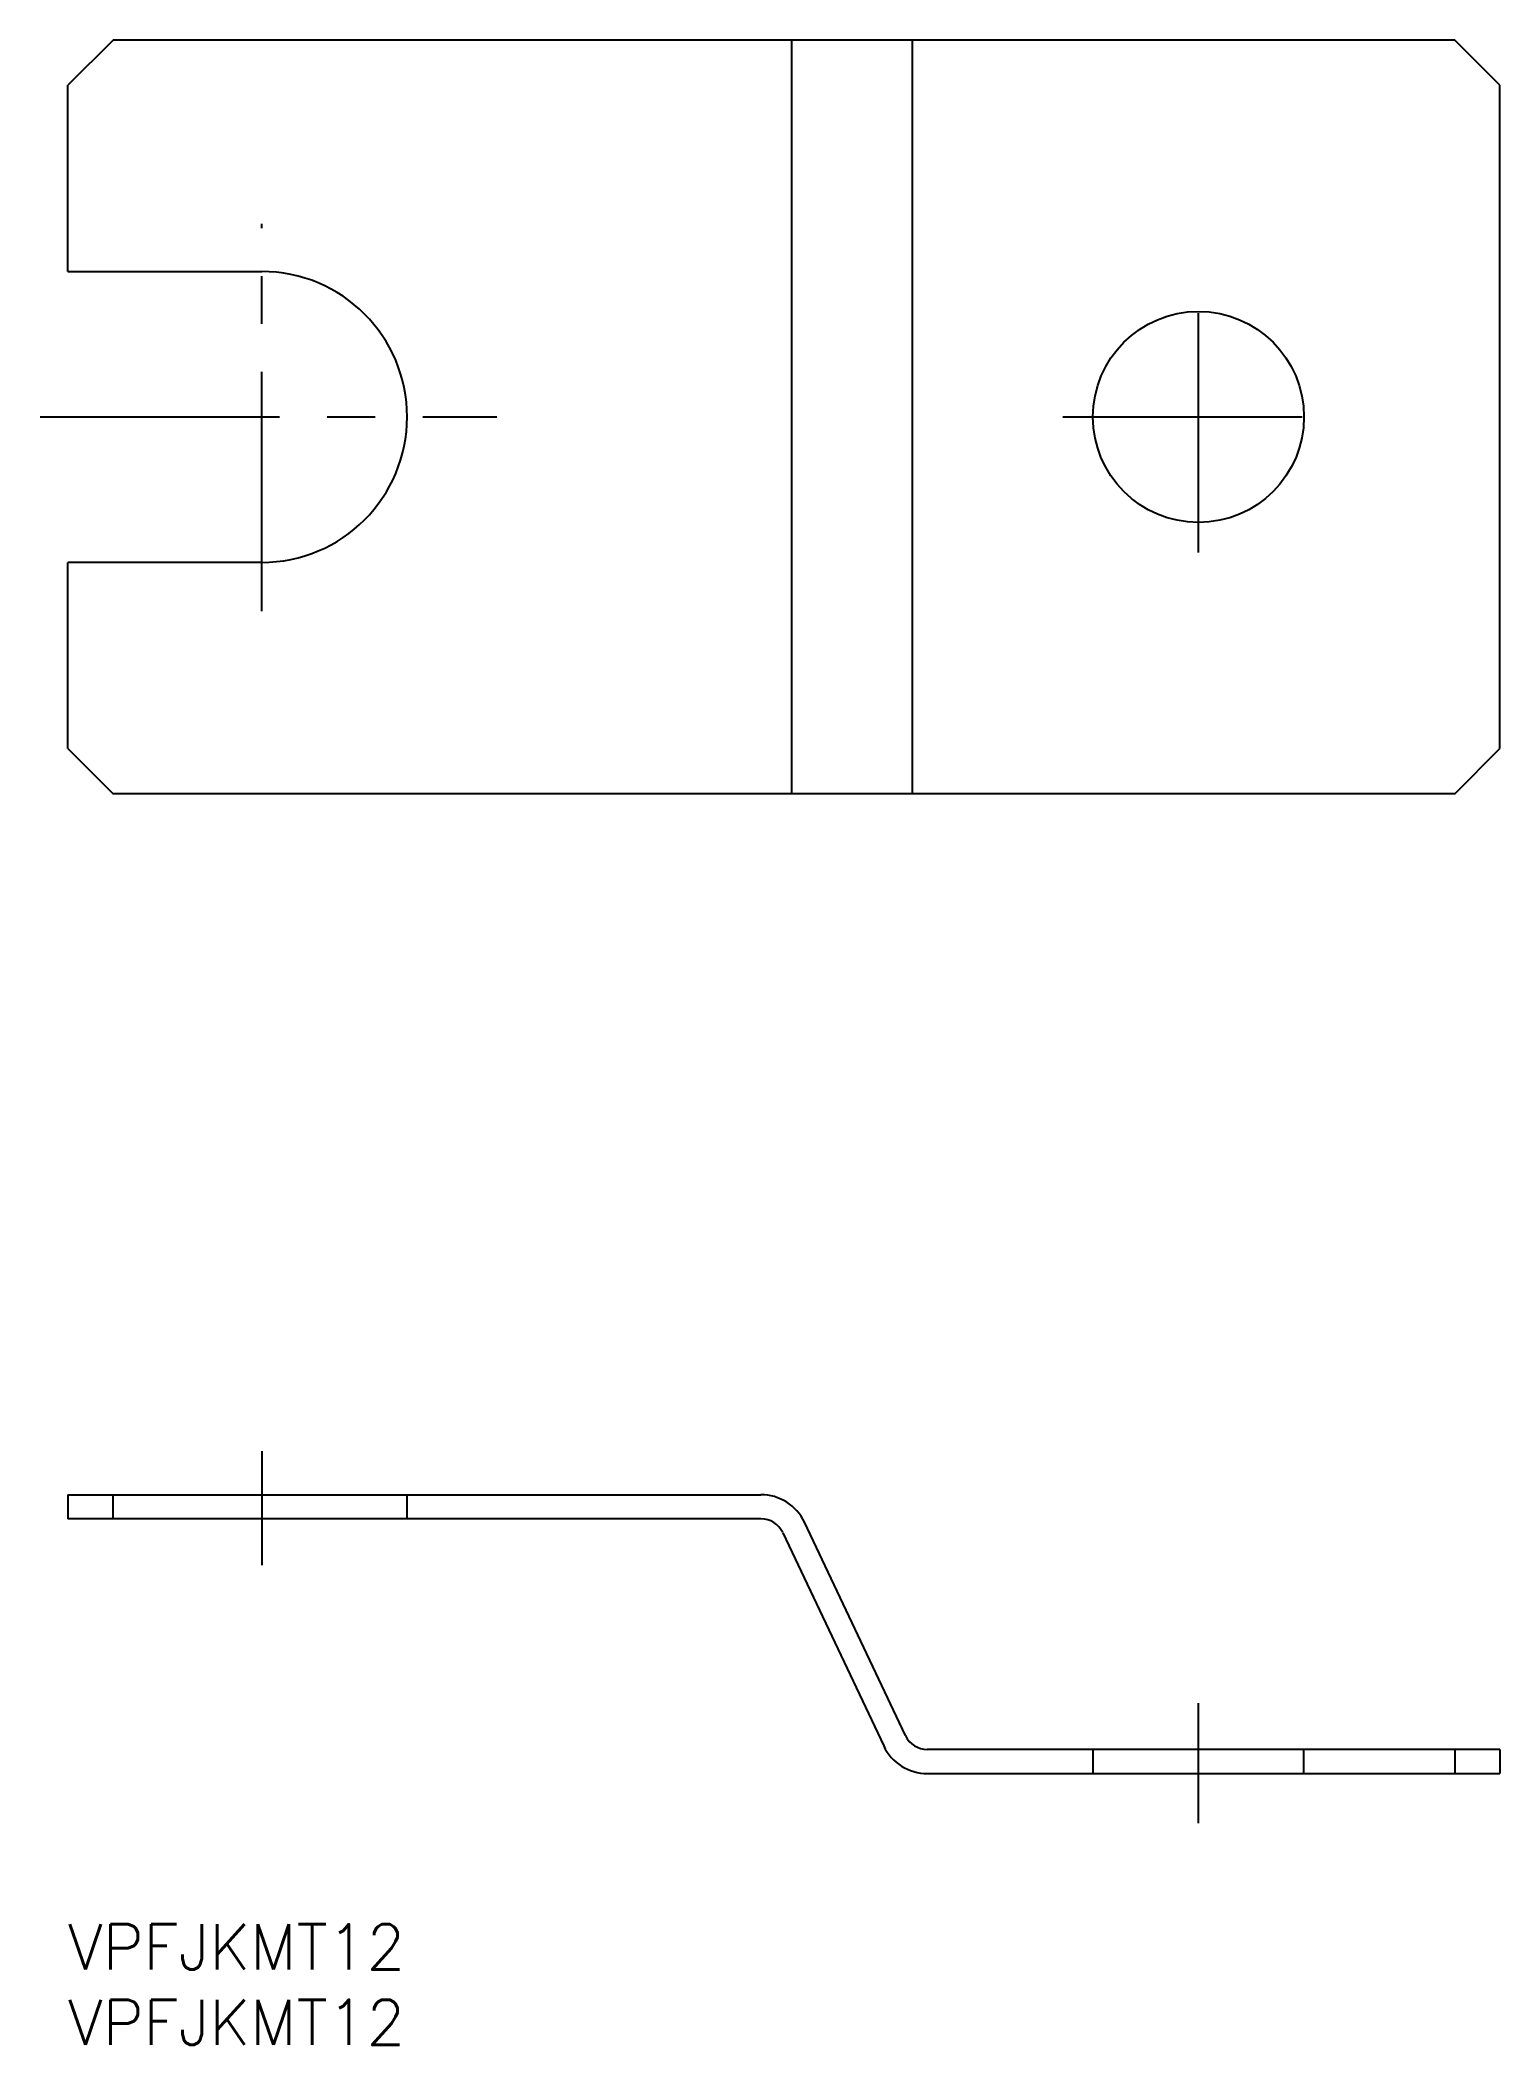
# Model space of a CAD drawing. Extents: x -2 to 95, y -8 to 125.
import ezdxf

# ---------------------------------------------------------------- set-up
doc = ezdxf.new("R2010")
doc.units = 0
doc.header["$LTSCALE"] = 0.5
doc.linetypes.add('CENTER', pattern=[50.8, 31.75, -6.35, 6.35, -6.35])
doc.linetypes.add('DASHED', pattern=[19.05, 12.7, -6.35])
for name, color, linetype in [('MSM_CENTER', 1, 'CENTER'), ('MSM_CONTINUOUS', 7, 'CONTINUOUS'), ('MSM_DASHED', 4, 'DASHED'), ('MSM_PART_NUMBER', 7, 'CONTINUOUS')]:
    doc.layers.add(name, color=color, linetype=linetype)
doc.styles.get("Standard").update_dxf_attribs({"font": 'txt.shx', "height": 3, "bigfont": 'bigfont.shx'})

msp = doc.modelspace()

# ---------------------------------------------------------------- linework, layer by layer
at = {"layer": 'MSM_CENTER'}
for p, q in [((12.85, 87.12), (12.85, 112.81)), ((75, 91), (75, 109)), ((-1.85, 100), (28.46, 100)), ((66, 100), (84, 100)), ((12.85, 31.39), (12.85, 23.83)), ((75, 6.71), (75, 14.66))]:
    msp.add_line(p, q, dxfattribs=at)
at = {"layer": 'MSM_CONTINUOUS'}
for p, q in [((3, 125), (0, 122)), ((92, 125), (3, 125)), ((48, 125), (48, 75)), ((56, 125), (56, 75)), ((95, 122), (92, 125)), ((0, 109.65), (0, 122)), ((95, 78), (95, 122)), ((0, 109.65), (12.85, 109.65)), ((0, 78), (0, 90.35)), ((12.85, 90.35), (0, 90.35)), ((0, 78), (3, 75)), ((92, 75), (95, 78)), ((92, 75), (3, 75)), ((0, 28.5), (45.97, 28.5)), ((0, 28.5), (0, 26.9)), ((3, 26.9), (3, 28.5)), ((45.97, 26.9), (0, 26.9)), ((55.57, 12.52), (48.87, 26.67)), ((47.42, 25.98), (54.12, 11.83)), ((95, 11.6), (57.01, 11.6)), ((92, 11.6), (92, 10)), ((95, 11.6), (95, 10)), ((57.01, 10), (95, 10))]:
    msp.add_line(p, q, dxfattribs=at)
msp.add_circle((75, 100), 7, dxfattribs=at)
for centre, radius, start, end in [((12.85, 100), 9.65, 270, 90), ((45.97, 25.3), 3.2, 25.3316, 90), ((45.97, 25.3), 1.6, 25.3316, 90), ((57.01, 13.2), 1.6, 205.3316, 270), ((57.01, 13.2), 3.2, 205.3316, 270)]:
    msp.add_arc(centre, radius, start, end, dxfattribs=at)
at = {"layer": 'MSM_DASHED'}
for p, q in [((22.5, 26.9), (22.5, 28.5)), ((68, 11.6), (68, 10)), ((82, 10), (82, 11.6))]:
    msp.add_line(p, q, dxfattribs=at)

# ---------------------------------------------------------------- texts
at = {"layer": 'MSM_PART_NUMBER'}
for p in [(0, -3), (0, -8)]:
    msp.add_text('VPFJKMT12', height=3, dxfattribs=at).set_placement(p)

doc.saveas('drawing.dxf')
